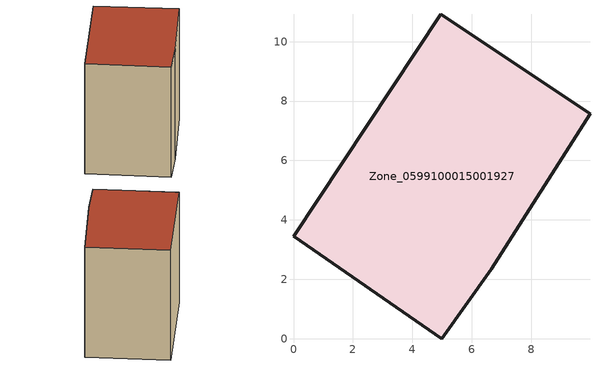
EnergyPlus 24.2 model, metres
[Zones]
Zone_0599100015001927
 floor ground (C_G): 4.99,0 0,3.45 4.96,10.92 9.98,7.57 6.65,2.33 z0.75
 wall outside (C_F): 0,3.45 4.99,0 6.65,2.33 9.98,7.57 4.96,10.92 0,3.45 z0.75:9.37
 roof outside (C_R): 6.65,2.33 9.98,7.57 4.96,10.92 0,3.45 4.99,0 z9.37
[BUILDING]
Pand.0599100015001927: North Axis=0; Terrain=City; Loads Convergence Tolerance Value=0.04; Temperature Convergence Tolerance Value=0.4; Solar Distribution=FullExterior; Maximum Number of Warmup Days=25; Minimum Number of Warmup Days=1
[Site:Location]
Rotterdam.The.Hague.AP_ZH_NLD Design_Conditions: Latitude=51.96; Longitude=4.45; Time Zone=1; Elevation=-4.5
[SITE:GROUNDTEMPERATURE:BUILDINGSURFACE]
18, 18, 18, 18, 18, 18, 18, 18, 18, 18, 18, 18
[MATERIAL] Thermal Absorptance=0.9; Solar Absorptance=0.7; Visible Absorptance=0.7
Name | Roughness | Thickness | Conductivity | Density | Specific Heat
G.TI.1975-1991 | MediumSmooth | 0.15 | 0.288461 | 540 | 1210
F.TI.1975-1991 | Rough | 0.3 | 0.230769 | 1920 | 840
R.TI.1975-1991 | MediumRough | 0.2 | 0.153846 | 1500 | 1000
[CONSTRUCTION]
C_G: G.TI.1975-1991
C_F: F.TI.1975-1991
C_R: R.TI.1975-1991
[ZONE]
Zone_0599100015001927: Type=1; Multiplier=1; Ceiling Height=Autocalculate; Volume=Autocalculate; Floor Area=autocalculate; Part of Total Floor Area=Yes
[ZONEINFILTRATION:DESIGNFLOWRATE]
Infil_Zone_0599100015001927: Zone or ZoneList or Space or SpaceList=Zone_0599100015001927; Schedule=AlwaysOn; Design Flow Rate Calculation Method=Flow/Area; Flow Rate per Floor Area=0.003; Constant Term Coefficient=1; Temperature Term Coefficient=0; Velocity Term Coefficient=0; Velocity Squared Term Coefficient=0
[HVACTEMPLATE:ZONE:IDEALLOADSAIRSYSTEM]
Zone_0599100015001927: Maximum Heating Supply Air Temperature=50; Minimum Cooling Supply Air Temperature=13; Maximum Heating Supply Air Humidity Ratio=0.0156; Minimum Cooling Supply Air Humidity Ratio=0.0077; Heating Limit=NoLimit; Cooling Limit=NoLimit; Dehumidification Control Type=ConstantSensibleHeatRatio; Cooling Sensible Heat Ratio=0.7; Dehumidification Setpoint=60; Humidification Control Type=None; Humidification Setpoint=30; Outdoor Air Method=None; Outdoor Air Flow Rate per Person=0.00944; Outdoor Air Flow Rate per Zone Floor Area=0; Outdoor Air Flow Rate per Zone=0; Demand Controlled Ventilation Type=None; Outdoor Air Economizer Type=NoEconomizer; Heat Recovery Type=None; Sensible Heat Recovery Effectiveness=0.7; Latent Heat Recovery Effectiveness=0.65
[ZONECONTROL:THERMOSTAT]
ThermostatControl_Zone_0599100015001927: Zone or ZoneList=Zone_0599100015001927; Control Type Schedule=DualSetpointControlType; Control 1=Thermostat_Zone_0599100015001927; Temperature Difference Between Cutout And Setpoint=0
[THERMOSTATSETPOINT:DUALSETPOINT]
Thermostat_Zone_0599100015001927: Heating Setpoint Temperature Schedule=HeatingSetpoint_Zone_0599100015001927; Cooling Setpoint Temperature Schedule=CoolingSetpoint_Zone_0599100015001927
[SCHEDULE:COMPACT]
HeatingSetpoint_Zone_0599100015001927: Through: 12/31, For: AllDays, Until: 24:00, 21
CoolingSetpoint_Zone_0599100015001927: Through: 12/31, For: AllDays, Until: 24:00, 24
DualSetpointControlType: Through: 12/31, For: AllDays, Until: 24:00, 4
AlwaysOn: Through: 12/31, For: AllDays, Until: 24:00, 1
